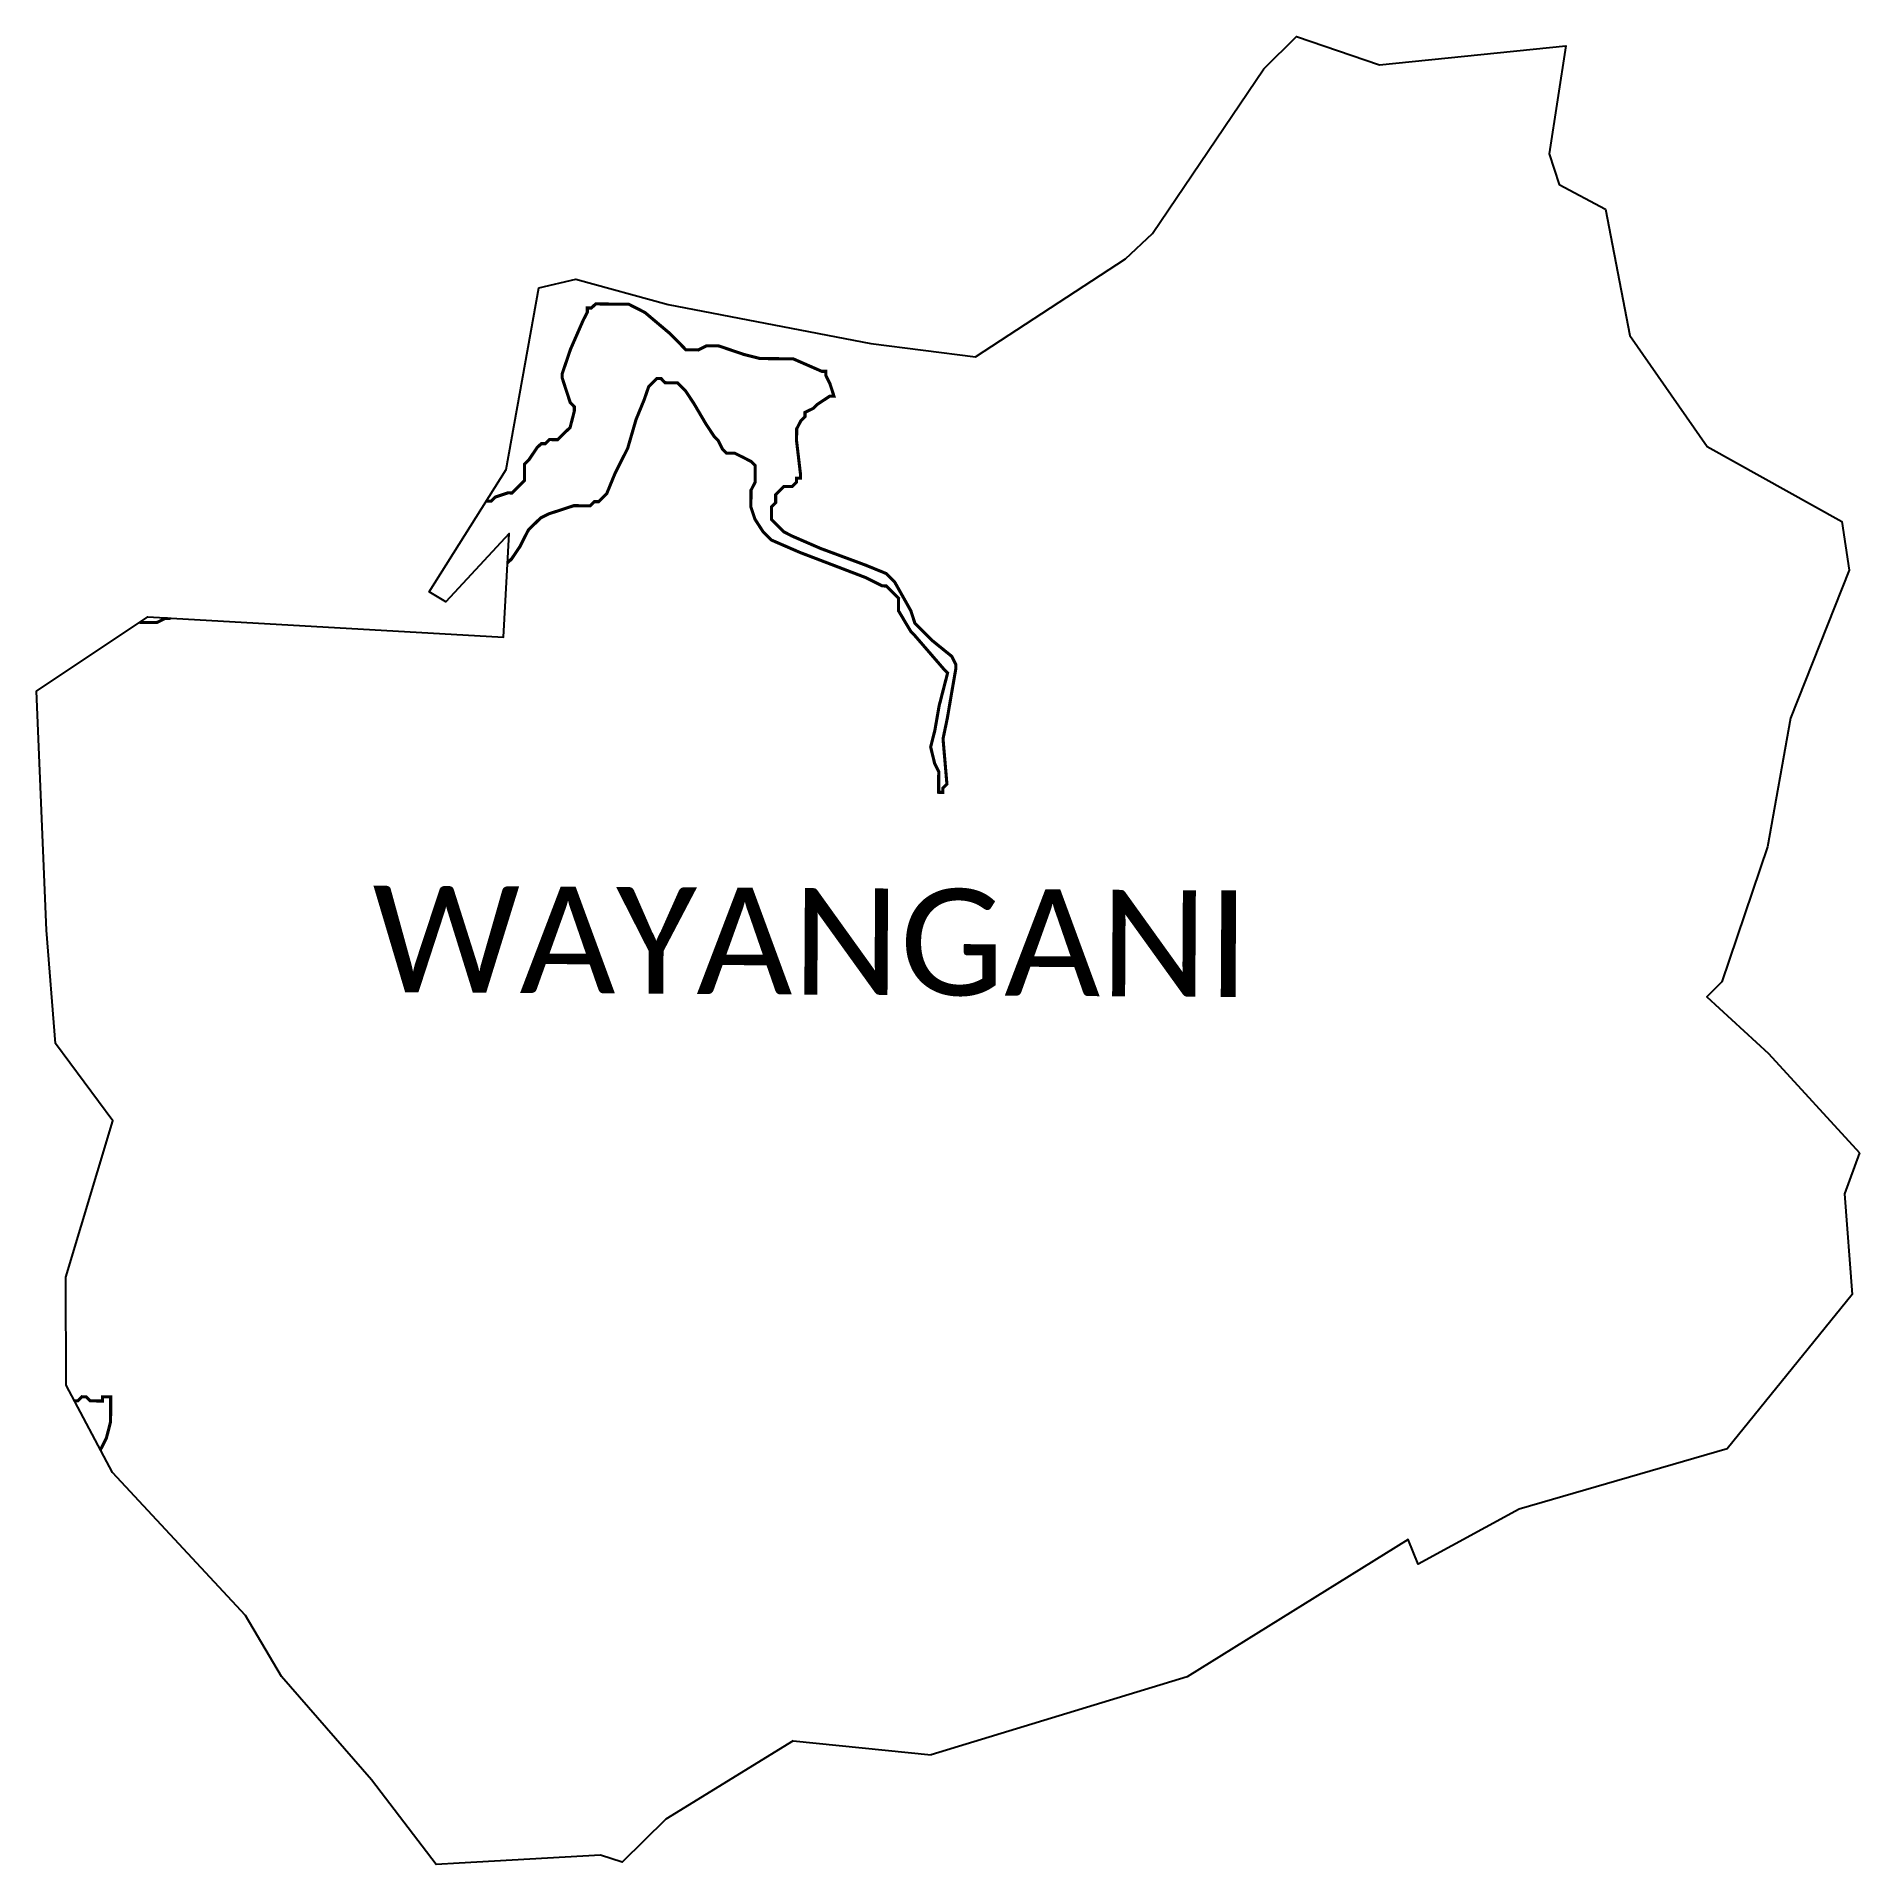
# Model space of a CAD drawing. Header units: metres. Extents: x 317195 to 318977, y 1871523 to 1873310.
import ezdxf

# ---------------------------------------------------------------- set-up
doc = ezdxf.new("R2010")
doc.units = ezdxf.units.M
for name, color, linetype in [('HAZARDS LINE', 1, 'Continuous'), ('village', 3, 'Continuous'), ('VILLAGE NAME', 250, 'Continuous')]:
    doc.layers.add(name, color=color, linetype=linetype)
doc.styles.get("Standard").update_dxf_attribs({"font": 'simplex.shx'})

msp = doc.modelspace()

# ---------------------------------------------------------------- linework, layer by layer
at = {"color": 3, "true_color": 0x00ff00, "flags": 128}
msp.add_lwpolyline([(317934.5, 1871644.1), (318069.6, 1871630.4)], dxfattribs=at)
at = {"layer": 'HAZARDS LINE', "lineweight": 18, "const_width": 3.02}
for points in [[(317655.5, 1872795.2), (317659.5, 1872799.1), (317667.6, 1872811.1), (317671.7, 1872819.2), (317675.8, 1872827.2), (317679.8, 1872831.2), (317687.9, 1872839.2), (317696, 1872843.2), (317708.1, 1872847.1), (317720.2, 1872851.1), (317724.2, 1872851.1), (317728.2, 1872851), (317732.3, 1872851), (317736.3, 1872851), (317740.3, 1872855), (317744.4, 1872855), (317748.4, 1872859), (317752.5, 1872863), (317760.7, 1872883), (317772.9, 1872907.1), (317781.1, 1872935.3), (317789.3, 1872955.3), (317793.4, 1872967.4), (317801.5, 1872975.4), (317805.5, 1872975.4), (317809.5, 1872971.3), (317821.6, 1872971.2), (317829.6, 1872963.1), (317837.6, 1872951), (317849.5, 1872930.8), (317857.5, 1872918.7), (317861.5, 1872914.6), (317865.5, 1872906.5), (317869.5, 1872902.5), (317873.5, 1872902.5), (317877.5, 1872902.4), (317885.6, 1872898.4), (317893.6, 1872894.3), (317897.6, 1872890.2), (317897.6, 1872886.2), (317897.5, 1872878.1), (317897.5, 1872874.1), (317893.4, 1872866.1), (317893.4, 1872858), (317893.3, 1872850), (317897.3, 1872837.9), (317905.2, 1872825.7), (317913.2, 1872817.6), (317941.3, 1872805.4), (317973.5, 1872793.1), (318005.6, 1872780.8), (318021.7, 1872772.7), (318025.7, 1872772.6), (318029.7, 1872768.6), (318033.7, 1872764.5), (318037.7, 1872760.5), (318037.6, 1872748.4), (318049.6, 1872728.2), (318053.6, 1872724.1), (318081.6, 1872691.7), (318085.6, 1872687.7), (318077.3, 1872655.5), (318073.1, 1872631.4), (318069, 1872615.3), (318072.9, 1872599.2), (318076.9, 1872591.1), (318076.8, 1872575), (318076.8, 1872571), (318080.8, 1872570.9), (318080.8, 1872575), (318084.9, 1872579), (318081.1, 1872623.3), (318085.3, 1872643.4), (318089.4, 1872667.5), (318093.6, 1872691.7), (318093.7, 1872695.7), (318089.7, 1872703.8), (318069.7, 1872720), (318053.6, 1872736.2), (318049.7, 1872748.3), (318033.8, 1872776.6), (318025.8, 1872784.7), (318005.7, 1872792.9), (317961.5, 1872809.3), (317933.4, 1872821.5), (317925.4, 1872825.6), (317917.4, 1872833.7), (317913.4, 1872837.8), (317913.4, 1872845.8), (317913.4, 1872849.9), (317917.5, 1872853.9), (317917.5, 1872857.9), (317917.5, 1872861.9), (317921.6, 1872865.9), (317925.7, 1872869.9), (317929.7, 1872869.9), (317933.7, 1872869.9), (317937.8, 1872873.9), (317937.8, 1872877.9), (317941.8, 1872877.9), (317941.8, 1872881.9), (317938, 1872914.1), (317938, 1872918.2), (317938.1, 1872926.2), (317942.2, 1872934.2), (317946.2, 1872938.2), (317946.2, 1872942.3), (317954.3, 1872946.2), (317958.4, 1872950.2), (317970.5, 1872958.2), (317974.5, 1872958.2), (317970.6, 1872970.3), (317966.6, 1872978.4), (317966.6, 1872982.4), (317962.6, 1872982.4), (317934.5, 1872994.7), (317926.4, 1872994.7), (317902.3, 1872994.9), (317886.2, 1872999), (317862.1, 1873007.2), (317858.1, 1873007.3), (317854.1, 1873007.3), (317850, 1873007.3), (317841.9, 1873003.3), (317837.9, 1873003.4), (317833.9, 1873003.4), (317829.9, 1873003.4), (317813.9, 1873019.6), (317789.8, 1873039.9), (317773.8, 1873048.1), (317769.8, 1873048.1), (317761.7, 1873048.1), (317741.6, 1873048.3), (317737.5, 1873044.3), (317733.5, 1873044.3), (317733.5, 1873040.3), (317729.4, 1873032.2), (317717.1, 1873004.1), (317708.9, 1872980), (317708.9, 1872976), (317716.8, 1872951.8), (317720.8, 1872947.7), (317720.8, 1872943.7), (317716.7, 1872927.6), (317712.6, 1872923.6), (317704.5, 1872915.6), (317696.4, 1872915.7), (317692.4, 1872911.7), (317688.4, 1872911.7), (317684.3, 1872907.7), (317676.2, 1872895.7), (317672.1, 1872891.7), (317672.1, 1872887.6), (317672.1, 1872883.6), (317672.1, 1872879.6), (317672, 1872875.5), (317668, 1872871.5), (317659.9, 1872863.5), (317655.8, 1872863.6), (317643.7, 1872859.6), (317639.7, 1872855.6), (317634.8, 1872855.6)], [(317296.1, 1872737.3), (317296.7, 1872737), (317304.8, 1872736.9), (317308.8, 1872736.9), (317312.8, 1872736.9), (317320.9, 1872740.9), (317324.9, 1872740.8), (317324.9, 1872741.2)], [(317257.6, 1871928.3), (317259.4, 1871931.8), (317263.5, 1871939.9), (317267.6, 1871955.9), (317267.6, 1871960), (317267.7, 1871968), (317267.7, 1871972), (317267.7, 1871976.1), (317267.7, 1871980.1), (317263.7, 1871980.1), (317259.7, 1871980.1), (317259.7, 1871976.1), (317255.6, 1871976.1), (317251.6, 1871976.2), (317247.6, 1871976.2), (317243.6, 1871980.2), (317239.6, 1871980.3), (317235.5, 1871976.3), (317232.3, 1871976.3)]]:
    msp.add_lwpolyline(points, dxfattribs=at)
at = {"layer": 'village', "color": 3, "true_color": 0x00ff00}
for points in [[(317934.5, 1871644.1, 0), (317810.2, 1871567.3, 0), (317767.5, 1871525.5, 0), (317746.3, 1871532.3, 0), (317608.4, 1871524.5, 0), (317585.9, 1871523.2, 0), (317522.6, 1871605.8, 0), (317434.7, 1871707, 0), (317399.3, 1871766.6, 0), (317269.3, 1871906.2, 0), (317224.3, 1871991.6, 0), (317223.7, 1872097, 0), (317269.8, 1872249.8, 0), (317213.6, 1872325.5, 0), (317204.8, 1872436.2, 0), (317195.2, 1872669.8, 0), (317303.9, 1872742.5, 0), (317651.5, 1872722.5, 0), (317657, 1872824, 0), (317595.2, 1872757, 0), (317578.8, 1872766.9, 0), (317654.3, 1872886.5, 0), (317686.2, 1873064.1, 0), (317722.4, 1873072.5, 0), (317812.6, 1873047.8, 0), (318010.4, 1873009.5, 0), (318112.9, 1872996.6, 0), (318259.3, 1873092.5, 0), (318285.9, 1873117.1, 0), (318394.6, 1873278, 0), (318426.5, 1873309.6, 0), (318507.8, 1873282, 0), (318689.8, 1873300.4, 0), (318673.3, 1873195, 0), (318683.2, 1873165.1, 0), (318728.6, 1873140.8, 0), (318752.4, 1873017.4, 0), (318827.8, 1872909.1, 0), (318959.6, 1872835.5, 0), (318966.5, 1872788.2, 0), (318909.2, 1872643.6, 0), (318886.7, 1872517.8, 0), (318842.2, 1872385.6, 0), (318827.5, 1872371.1, 0), (318887.8, 1872315.6, 0), (318976.7, 1872218.6, 0)], [(317934.5, 1871644.1, 0), (317810.2, 1871567.3, 0), (317767.5, 1871525.5, 0), (317746.3, 1871532.3, 0), (317608.4, 1871524.5, 0), (317585.9, 1871523.2, 0), (317522.6, 1871605.8, 0), (317434.7, 1871707, 0), (317399.3, 1871766.6, 0), (317269.3, 1871906.2, 0), (317224.3, 1871991.6, 0), (317223.7, 1872097, 0), (317269.8, 1872249.8, 0), (317213.6, 1872325.5, 0), (317204.8, 1872436.2, 0), (317195.2, 1872669.8, 0), (317303.9, 1872742.5, 0), (317651.5, 1872722.5, 0), (317657, 1872824, 0), (317595.2, 1872757, 0), (317578.8, 1872766.9, 0), (317654.3, 1872886.5, 0), (317686.2, 1873064.1, 0), (317722.4, 1873072.5, 0), (317812.6, 1873047.8, 0), (318010.4, 1873009.5, 0), (318112.9, 1872996.6, 0), (318259.3, 1873092.5, 0), (318285.9, 1873117.1, 0), (318394.6, 1873278, 0), (318426.5, 1873309.6, 0), (318507.8, 1873282, 0), (318689.8, 1873300.4, 0), (318673.3, 1873195, 0), (318683.2, 1873165.1, 0), (318728.6, 1873140.8, 0), (318752.4, 1873017.4, 0), (318827.8, 1872909.1, 0), (318959.6, 1872835.5, 0), (318966.5, 1872788.2, 0), (318909.2, 1872643.6, 0), (318886.7, 1872517.8, 0), (318842.2, 1872385.6, 0), (318827.5, 1872371.1, 0), (318887.8, 1872315.6, 0), (318976.7, 1872218.6, 0)], [(318976.7, 1872218.6, 0), (318962, 1872178.6, 0), (318969.7, 1872080.1, 0), (318847.5, 1871929.4, 0), (318644.1, 1871870.4, 0), (318545.4, 1871816.7, 0), (318535.6, 1871840.8, 0), (318319.6, 1871706.6, 0), (318069.6, 1871630.4, 0)], [(318976.7, 1872218.6, 0), (318962, 1872178.6, 0), (318969.7, 1872080.1, 0), (318847.5, 1871929.4, 0), (318644.1, 1871870.4, 0), (318545.4, 1871816.7, 0), (318535.6, 1871840.8, 0), (318319.6, 1871706.6, 0), (318069.6, 1871630.4, 0)]]:
    msp.add_polyline3d(points, dxfattribs=at)

# ---------------------------------------------------------------- texts
at = {"layer": 'VILLAGE NAME', "insert": (317523.5, 1872479.8), "char_height": 104.042, "attachment_point": 1, "rotation": 359.6762}
msp.add_mtext_dynamic_manual_height_columns('{\\fCalibri|b0|i0|c0|p34;WAYANGANI}', width=1807.981, gutter_width=520.2, heights=[0], dxfattribs=at)
msp.add_mtext_dynamic_manual_height_columns('{\\fCalibri|b0|i0|c0|p34;WAYANGANI}', width=1807.981, gutter_width=520.2, heights=[0], dxfattribs=at)

doc.saveas('drawing.dxf')
